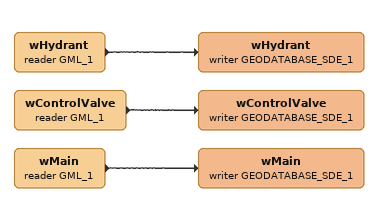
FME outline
wHydrant (reader GML_1)
    -> wHydrant (writer GEODATABASE_SDE_1)
wHydrant (writer GEODATABASE_SDE_1)
wControlValve (reader GML_1)
    -> wControlValve (writer GEODATABASE_SDE_1)
wControlValve (writer GEODATABASE_SDE_1)
wMain (reader GML_1)
    -> wMain (writer GEODATABASE_SDE_1)
wMain (writer GEODATABASE_SDE_1)
